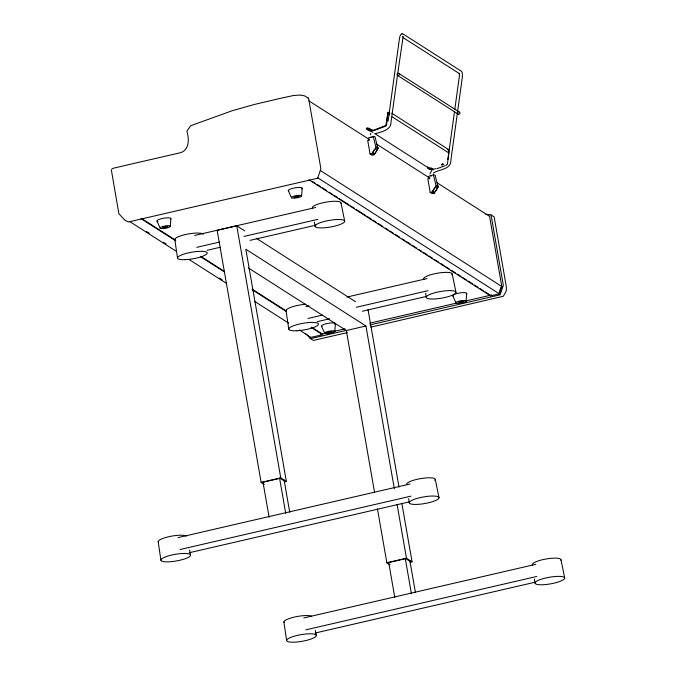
<?xml version="1.0" encoding="UTF-8"?>
<svg xmlns="http://www.w3.org/2000/svg" width="676" height="676" viewBox="0 0 676 676"><rect width="100%" height="100%" fill="white"/><g stroke="black" fill="none" stroke-linecap="round" stroke-linejoin="round"><path stroke-width="1.01" d="M170.293 226.257A5.154 1.149 -9.9 0 0 162.595 226.544A5.154 1.149 -9.9 0 0 162.739 228.547A5.154 1.149 -9.9 0 0 170.293 226.257L170.91 218.576M301.614 195.905A5.154 1.149 -9.9 0 0 293.916 196.192A5.154 1.149 -9.9 0 0 294.06 198.195A5.154 1.149 -9.9 0 0 301.614 195.905L302.223 188.224M334.806 331.401A5.154 1.149 -9.9 0 0 327.1 331.688A5.154 1.149 -9.9 0 0 327.243 333.69A5.154 1.149 -9.9 0 0 334.806 331.401L335.414 323.719M466.119 301.04A5.154 1.149 -9.9 0 0 458.421 301.335A5.154 1.149 -9.9 0 0 458.565 303.338A5.154 1.149 -9.9 0 0 466.119 301.04L466.736 293.367M448.991 151.585L447.512 163.6M111.346 169.904L118.866 213.709L124.73 220.021L128.212 222.024L317.644 178.244L320.897 168.763L308.602 98.316L304.555 95.84L300.558 95.105M389.401 114.971C390.973 112.258 387.272 112.926 389.815 112.03M388.049 121.232L399.575 37.645L400.437 34.941L402.076 33.817M397.53 74.909L391.074 121.688C391.472 130.113 381.67 131.693 375.586 133.628M397.818 72.831L403.175 36.369L402.457 36.842M447.892 159.485L454.483 111.692M454.771 109.622L459.41 75.94L459.249 73.295L459.604 73.76L403.293 37.746M429.936 174.002L431.854 170.276M370.228 130.696L370.347 130.122L367.829 129.555L367.043 128.567L372.856 130.941L385.717 126.167L386.63 124.688L387.965 112.182L385.819 125.449L373.329 130.333L367.643 127.823L366.806 128.001L366.519 129.031L367.11 129.665L372.873 132.386M427.688 166.904L427.401 167.944L427.984 168.577L431.111 169.608L431.229 169.034L428.711 168.468M369.324 140.253L367.676 140.295L370.059 153.984L372.037 155.243L374.073 154.77L378.036 148.585A6.963 2.239 -57 0 0 377.791 147.267L377.74 147.224A8.568 2.062 -14.3 0 0 377.487 147.064L377.445 147.055A6.963 2.239 -57 0 0 376.059 147.334M430.181 192.406L432.158 193.666L434.195 193.201L438.158 187.007A6.963 2.239 -57 0 0 437.913 185.689L437.862 185.655A8.568 2.062 -14.3 0 0 437.609 185.486A6.963 2.239 -57 0 0 436.257 185.799L432.217 191.933L430.181 192.406L427.798 178.726L429.446 178.675M370.254 134.811L370.811 133.451M499.184 292.336L500.874 287.461M309 179.816L490.548 295.843L499.285 293.823L501.82 286.506L489.576 216.337L437.068 182.774M433.367 173.141C439.299 168.975 451.289 169.845 450.926 159.942L462.452 76.295L462.207 72.416L461.353 71.225L403.335 34.146L401.882 33.825M446.971 164.682L447.292 164.158M447.546 149.717L448.83 149.844L448.365 152.624L392.173 116.847M370.059 153.984L372.096 153.511L376.135 147.368M372.484 153.756C374.91 145.213 380.537 148.779 373.684 154.525L373.177 151.635M432.606 192.187C435.031 183.635 440.659 187.21 433.806 192.956L433.299 190.066M441.758 164.276L442.755 163.938M430.857 176.098L431.609 175.811M446.067 165.324L446.599 165.079M370.955 137.574L372.163 137.228M436.662 168.814L445.129 165.671M434.288 169.034L435.581 168.561M377.985 148.745L375.222 137.684A8.568 2.062 -14.3 0 0 373.245 136.417L368.412 137.929L368.935 140.008M438.107 187.176L435.344 176.106A8.568 2.062 -14.3 0 0 433.367 174.847L428.533 176.36L429.057 178.43M194.663 235.451L315.76 207.464M244.746 230.896L236.761 225.792L217.148 230.322L261.147 482.419L264.341 484.464M196.741 247.34L219.32 242.126M243.951 236.431L317.83 219.354M207 250.323L220.342 247.239M250.095 240.36L315.776 225.184M305.915 306.549L308.991 305.839M346.957 297.06L427.004 278.563M307.986 318.447L322.359 315.126M356.218 307.293L428.052 290.688M317.221 321.666L329.533 318.818M362.37 311.23L425.998 296.519M320.399 334.561L326.601 333.124M333.783 331.468L345.056 328.857M369.662 323.17L456.815 303.025M465.012 301.133L491.672 294.973M311.771 327.26L322.452 334.088L322.553 334.671L310.926 337.366L299.358 329.964M346.492 330.344L310.647 338.625L305.907 333.893M370.042 324.902L500.088 294.846L503.333 285.365L491.038 214.917L485.79 214.292M248.455 267.983L346.323 330.53L365.927 325.993L394.336 488.765M347.244 332.609L313.453 340.425L310.03 338.448M370.794 327.167L503.358 296.249L506.172 291.221L506.434 287.342L494.139 216.895L491.038 214.917M261.147 482.419L280.76 477.881L286.354 481.464L245.827 249.233L365.927 325.993M262.389 482.368L280.067 478.287L285.111 481.506M284.393 481.912L286.354 481.464M178.067 537.606L410.036 483.991M180.146 549.495L411.084 496.116M189.373 552.715L409.022 501.947M377.445 508.851L386.849 562.753L406.462 558.224L412.056 561.798L401.916 503.704M388.092 562.711L405.769 558.621L410.814 561.849M410.095 562.255L412.056 561.798M303.769 617.948L535.738 564.325M305.848 629.838L536.786 576.459M315.075 633.057L534.724 582.289M428.297 167.369L433.738 169.853M441.783 164.598L443.067 163.922M300.026 95.037L293.469 95.51L279.087 98.654L254.539 104.434L232.333 110.678L190.733 125.711L186.846 131.195C189.534 139.307 189.314 151.61 178.574 153.131L114.016 168.054A7.233 1.614 -9.9 0 0 111.768 169.059M307.977 98.02L308.602 98.316M430.815 167.817L433.384 169.093M398.865 73.447A1.175 1.115 -57.4 0 1 398.587 75.442A1.175 1.115 -57.4 0 1 397.049 74.284A1.175 1.115 -57.4 0 1 398.865 73.447L459.536 112.224M397.471 75.34L458.142 114.117M391.776 113.222L448.602 149.54M374.639 133.51L431.111 169.608M308.915 100.868L369.434 139.552M376.549 144.098L429.944 178.227M372.096 153.511L374.073 154.77M432.217 191.933L434.195 193.201M320.272 170.47L501.82 286.506M317.737 177.788L499.285 293.823M312.456 181.498L315.126 183.204M316.9 184.345L320.466 186.618M322.241 187.759L326.694 190.598M329.364 192.305L332.034 194.012M333.809 195.153L337.375 197.426M339.149 198.558L348.943 204.82M350.717 205.96L354.283 208.233M356.058 209.366L365.851 215.627M367.626 216.759L371.192 219.041M372.966 220.173L376.532 222.455M378.306 223.587L382.76 226.435M385.43 228.142L388.1 229.848M389.875 230.981L393.44 233.262M395.215 234.395L399.668 237.242M402.338 238.949L405.008 240.656M406.783 241.788L410.349 244.061M412.123 245.202L416.577 248.05M419.247 249.757L421.917 251.464M423.7 252.596L427.257 254.869M429.032 256.01L432.598 258.283M434.372 259.423L438.825 262.263M440.608 263.403L444.166 265.676M445.949 266.817L449.506 269.09M451.281 270.231L455.734 273.07M457.517 274.211L461.074 276.484M462.857 277.625L466.415 279.898M468.198 281.039L472.642 283.878M474.425 285.019L477.983 287.292M479.766 288.432L483.323 290.705M485.106 291.846L489.551 294.685M256.28 238.265L355.644 301.775M141.791 218.618L175.616 240.233M201.423 256.728L224.559 271.515M252.148 289.151L285.965 310.766M141.005 218.644L175.718 240.825M200.637 256.753L224.66 272.107M252.249 289.742L286.066 311.357M310.985 327.277L322.553 334.671M146.523 231.471L149.193 233.178M163.431 242.278L166.102 243.985M219.497 278.106L222.167 279.813M129.378 221.331L176.546 251.472M189.001 259.44L226.384 283.329M254.86 301.53L288.677 323.145M386.849 562.753L390.052 564.798M452.844 295.927L456.004 302.907M288.339 190.784L291.5 197.764M321.531 326.28L324.683 333.26M157.018 221.136L160.178 228.125M433.367 174.847L436.13 185.908M373.245 136.417L376.008 147.486M560.979 559.762L564.705 578.064A15.066 3.363 -9.9 0 1 542.634 584.757A15.066 3.363 -9.9 0 1 542.22 578.918A15.066 3.363 -9.9 0 1 564.705 578.064M452.244 273.991L455.962 292.302A15.066 3.363 -9.9 0 1 433.899 298.995A15.066 3.363 -9.9 0 1 433.477 293.147A15.066 3.363 -9.9 0 1 455.962 292.302M435.276 479.419L439.003 497.722A15.066 3.363 -9.9 0 1 416.931 504.414A15.066 3.363 -9.9 0 1 416.509 498.575A15.066 3.363 -9.9 0 1 439.003 497.722M340.991 202.893L344.718 221.196A15.066 3.363 -9.9 0 1 322.646 227.888A15.066 3.363 -9.9 0 1 322.232 222.049A15.066 3.363 -9.9 0 1 344.718 221.196M315.278 630.395L316.317 635.482A15.066 3.363 -9.9 0 1 294.246 642.175A15.066 3.363 -9.9 0 1 293.823 636.336A15.066 3.363 -9.9 0 1 316.317 635.482M189.576 550.053L190.607 555.14A15.066 3.363 -9.9 0 1 168.544 561.832A15.066 3.363 -9.9 0 1 168.121 555.993A15.066 3.363 -9.9 0 1 190.607 555.14M490.438 295.26L490.548 295.843M368.057 309.709L399.017 487.109M409.825 560.446L415.436 592.565M397.049 504.313L406.462 558.224M405.27 558.452L411.414 593.68M388.658 562.288L394.809 597.516M346.323 330.53L374.546 492.263M284.123 480.104L289.734 512.222M236.761 225.792L280.76 477.881M279.568 478.109L285.711 513.337M262.956 481.946L269.107 517.174M534.403 578.986L534.995 583.092M425.66 293.223L426.26 297.33M408.693 498.651L409.293 502.758M314.416 222.125L315.016 226.232M286.058 310.639L288.753 329.111M283.912 622.03L286.607 640.51M174.814 239.532L177.509 258.012M158.209 541.687L160.905 560.167M406.766 484.675A14.534 3.245 -9.9 0 1 421.638 478.447A14.534 3.245 -9.9 0 1 434.837 480.34M158.378 542.093A14.534 3.245 -9.9 0 1 169.524 536.55A14.534 3.245 -9.9 0 1 186.322 536.076M532.468 565.018A14.534 3.245 -9.9 0 1 546.402 558.934A14.534 3.245 -9.9 0 1 560.877 560.21M284.081 622.435A14.534 3.245 -9.9 0 1 294.322 617.087A14.534 3.245 -9.9 0 1 311.399 616.115M312.481 208.149A14.534 3.245 -9.9 0 1 326.415 202.073A14.534 3.245 -9.9 0 1 340.89 203.341M175.371 240.293A14.534 3.245 -9.9 0 1 186.12 234.386A14.534 3.245 -9.9 0 1 203.315 234.276M424.122 279.602A14.534 3.245 -9.9 0 1 437.668 273.172A14.534 3.245 -9.9 0 1 451.805 274.921M286.218 311.036A14.534 3.245 -9.9 0 1 291.491 307.098A14.534 3.245 -9.9 0 1 305.67 304.276M453.342 296.249A7.081 1.58 -9.9 0 1 459.638 292.962A7.081 1.58 -9.9 0 1 466.246 294.06M288.838 191.105A7.081 1.58 -9.9 0 1 295.133 187.818A7.081 1.58 -9.9 0 1 301.741 188.917M157.212 221.314A7.081 1.58 -9.9 0 1 163.812 218.179A7.081 1.58 -9.9 0 1 170.698 219.024M157.939 221.576A7.081 1.58 -9.9 0 1 157.516 221.458M335.338 323.525A7.081 1.58 -9.9 0 1 334.924 324.412M322.029 326.601A7.081 1.58 -9.9 0 1 326.085 323.779A7.081 1.58 -9.9 0 1 335.144 323.348M458.7 112.03A1.175 1.115 -57.4 0 1 459.959 112.976A1.175 1.115 -57.4 0 1 458.979 114.312A1.175 1.115 -57.4 0 1 457.72 113.365M441.698 164.91L443.346 164.479L441.774 164.834M185.139 259.677A15.066 3.363 -9.9 0 0 207.211 252.985A15.066 3.363 -9.9 0 0 184.725 253.838A15.066 3.363 -9.9 0 0 185.139 259.677M296.384 330.775A15.066 3.363 -9.9 0 0 318.455 324.083A15.066 3.363 -9.9 0 0 295.97 324.936A15.066 3.363 -9.9 0 0 296.384 330.775M459.815 302.611A2.552 0.566 -9.9 0 0 463.55 301.479A2.552 0.566 -9.9 0 0 459.739 301.623A2.552 0.566 -9.9 0 0 459.815 302.611M295.302 197.468A2.552 0.566 -9.9 0 0 299.045 196.336A2.552 0.566 -9.9 0 0 295.235 196.479A2.552 0.566 -9.9 0 0 295.302 197.468M163.989 227.82A2.552 0.566 -9.9 0 0 167.724 226.688A2.552 0.566 -9.9 0 0 163.913 226.832A2.552 0.566 -9.9 0 0 163.989 227.82M328.494 332.964A2.552 0.566 -9.9 0 0 332.237 331.832A2.552 0.566 -9.9 0 0 328.426 331.975A2.552 0.566 -9.9 0 0 328.494 332.964"/></g></svg>
